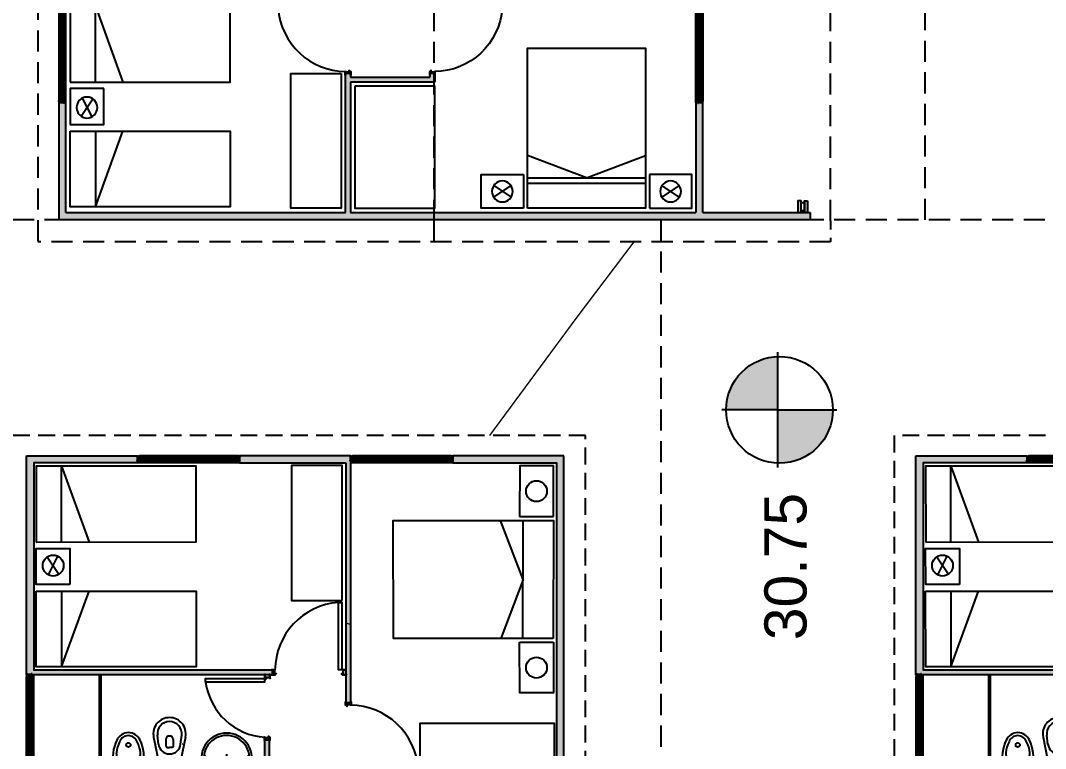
# Model space of a CAD drawing. Header units: inches. Extents: x 203 to 1065, y -1127 to 921.
# Drawn here: x 750.76 to 762.93, y 639.63 to 648.27 of the extents above; entities that cross this region are included whole.
import ezdxf

# ---------------------------------------------------------------- set-up
doc = ezdxf.new("R2010")
doc.units = ezdxf.units.IN
doc.header["$MEASUREMENT"] = 0
doc.linetypes.add('DASHED2', pattern=[0.375, 0.25, -0.125])
doc.linetypes.add('HIDDEN', pattern=[0.375, 0.25, -0.125])
for name, color, linetype in [('4-paneles', 3, 'Continuous'), ('4-PUERTA', 3, 'Continuous'), ('4-Ventana', 7, 'Continuous'), ('7-TECHO', 3, 'Continuous'), ('8-MUROS', 4, 'Continuous'), ('9-Equipamiento', 8, 'Continuous'), ('COTAS', 7, 'Continuous'), ('CURVAS', 32, 'Continuous'), ('D2', 40, 'Continuous'), ('D4', 210, 'Continuous'), ('Mobiliario', 8, 'Continuous')]:
    doc.layers.add(name, color=color, linetype=linetype)
doc.layers.add('Limite terrenos', color=2, linetype='DASHED2', transparency=0.4)
doc.styles.add('COVINFUNSAN', font='arial.ttf', dxfattribs={"height": 0.5})

# ---------------------------------------------------------------- blocks, each defined once
blk = doc.blocks.new('PERFIL PUERTA 1')
for p, q in [((-0.002, 0.04), (0.005, 0.04)), ((-0.002, 0.001), (-0.002, 0.002)), ((0, 0), (-0.002, 0)), ((-0.002, 0), (-0.002, 0)), ((0, 0), (-0.002, 0)), ((0, 0.038), (0.005, 0.038)), ((0, 0.032), (0, 0.038)), ((0, 0.032), (0.041, 0.032)), ((0, 0.024), (0, 0.031)), ((0.042, 0.031), (0, 0.031)), ((0, 0.024), (0.01, 0.024)), ((0, 0.013), (0, 0.023)), ((0.01, 0.023), (0, 0.023)), ((0, 0.009), (0, 0.014)), ((0, 0.001), (0, 0.009)), ((0, 0.001), (0.001, 0.001)), ((0, 0), (0, -0.009)), ((0.001, 0.001), (0.001, -0.009)), ((0.005, 0.038), (0.005, 0.04)), ((0.01, 0.023), (0.01, 0.024)), ((0.037, 0.038), (0.037, 0.04)), ((0.037, 0.04), (0.048, 0.04)), ((0.037, 0.038), (0.041, 0.038)), ((0.041, 0.032), (0.041, 0.038)), ((0.042, 0.031), (0.042, 0.038)), ((0.042, 0.038), (0.058, 0.038)), ((0.046, 0.055), (0.049, 0.055)), ((0.046, 0.052), (0.046, 0.055)), ((0.046, 0.052), (0.047, 0.052)), ((0.046, 0.046), (0.046, 0.049)), ((0.046, 0.049), (0.047, 0.049)), ((0.046, 0.046), (0.048, 0.046)), ((0.047, 0.053), (0.048, 0.053)), ((0.047, 0.052), (0.047, 0.053)), ((0.047, 0.048), (0.047, 0.049)), ((0.047, 0.048), (0.048, 0.048)), ((0.048, 0.048), (0.048, 0.053)), ((0.048, 0.04), (0.048, 0.046)), ((0.049, 0.04), (0.049, 0.055)), ((0.049, 0.04), (0.059, 0.04)), ((0.05, 0.023), (0.05, 0.024)), ((0.05, 0.024), (0.058, 0.024)), ((0.058, 0.023), (0.05, 0.023)), ((0.056, 0.001), (0.058, 0.001)), ((0.056, 0.001), (0.056, -0.009)), ((0.057, 0.031), (0.057, 0.032)), ((0.057, 0.032), (0.058, 0.032)), ((0.058, 0.031), (0.057, 0.031)), ((0.058, 0.032), (0.058, 0.038)), ((0.058, 0.024), (0.058, 0.031)), ((0.058, 0.013), (0.058, 0.023)), ((0.058, 0.009), (0.058, 0.014)), ((0.058, 0.001), (0.058, 0.009)), ((0.058, 0), (0.058, -0.009)), ((0.058, 0), (0.059, 0)), ((0.059, 0), (0.058, 0)), ((0.059, 0), (0.059, 0)), ((0, -0.009), (0.001, -0.009)), ((0.056, -0.009), (0.058, -0.009))]:
    blk.add_line(p, q)
for radius in [0.00228, 0.00128]:
    blk.add_circle((-0.002, 0.042), radius)
for centre, radius, start, end in [((-0.006, 0.008), 0.004, 15.4778, 15.4778), ((-0.006, 0.04), 0.004, 344.5222, 353.5674), ((-0.001, 0.039), 0.000208, 164.5222, 254.3626), ((-0.002, 0.038), 0.000926, 315.0751, 43.9996), ((-0.001, 0.038), 0.000208, 108.652, 250.079), ((-0.002, 0.037), 0.000926, 316.0004, 45.3053), ((-0.002, 0.035), 0.000926, 315.0751, 47.463), ((-0.001, 0.036), 0.000208, 105.6374, 242.4915), ((-0.002, 0.033), 0.000926, 316.0004, 45.3053), ((-0.001, 0.034), 0.000208, 108.652, 250.079), ((-0.006, 0.032), 0.004, 359.3447, 0.6553), ((-0.001, 0.033), 0.000208, 105.6374, 180.6553), ((-0.002, 0.032), 0.000926, 315.0751, 43.9996), ((-0.001, 0.032), 0.000208, 179.3447, 254.3626), ((-0.002, 0.03), 0.000926, 316.0004, 45.3053), ((-0.001, 0.031), 0.000208, 108.652, 250.079), ((-0.001, 0.029), 0.000208, 105.6374, 242.4915), ((-0.002, 0.028), 0.000926, 315.0751, 47.463), ((-0.001, 0.027), 0.000208, 108.652, 250.079), ((-0.002, 0.026), 0.000926, 316.0004, 45.3053), ((-0.006, 0.024), 0.004, 0, 15.4778), ((-0.001, 0.026), 0.000208, 105.6374, 195.4778), ((-0.006, 0.024), 0.004, 344.5222, 0), ((-0.001, 0.023), 0.000208, 164.5222, 254.3626), ((-0.002, 0.023), 0.000926, 315.0751, 43.9996), ((-0.001, 0.022), 0.000208, 108.652, 250.079), ((-0.002, 0.021), 0.000926, 316.0004, 45.3053), ((-0.002, 0.019), 0.000926, 315.0751, 47.463), ((-0.001, 0.02), 0.000208, 105.6374, 242.4915), ((-0.002, 0.017), 0.000926, 316.0004, 45.3053), ((-0.001, 0.018), 0.000208, 108.652, 250.079), ((-0.001, 0.017), 0.000208, 105.6374, 195.4778), ((-0.006, 0.015), 0.004, 8.6374, 15.4778), ((-0.001, 0.016), 0.000208, 164.5222, 254.3626), ((-0.006, 0.017), 0.004, 344.5222, 351.3626), ((-0.002, 0.015), 0.000926, 315.0751, 43.9996), ((-0.001, 0.014), 0.000208, 108.652, 250.079), ((-0.002, 0.013), 0.000926, 316.0004, 45.3053), ((-0.002, 0.011), 0.000926, 315.0751, 47.463), ((-0.001, 0.012), 0.000208, 105.6374, 242.4915), ((-0.001, 0.01), 0.000208, 108.652, 250.079), ((-0.002, 0.01), 0.000926, 316.0004, 45.3053), ((-0.001, 0.009), 0.000208, 164.5222, 254.3626), ((-0.001, 0.009), 0.000208, 105.6374, 195.4778), ((-0.002, 0.008), 0.000926, 315.0751, 43.9996), ((-0.002, 0.006), 0.000926, 316.0004, 45.3053), ((-0.001, 0.007), 0.000208, 108.652, 250.079), ((-0.001, 0.005), 0.000208, 105.6374, 242.4915), ((-0.002, 0.004), 0.000926, 315.0751, 47.463), ((-0.001, 0.003), 0.000208, 108.652, 250.079), ((-0.002, 0.003), 0.000926, 316.0004, 45.3053), ((-0.001, 0.002), 0.000208, 105.6374, 195.4778), ((-0.006, 0), 0.004, 0, 15.4778), ((0.063, 0.04), 0.004, 186.4326, 195.4778), ((0.06, 0.038), 0.000926, 136.0004, 224.9249), ((0.059, 0.039), 0.000208, 285.6374, 15.4778), ((0.059, 0.038), 0.000208, 289.921, 71.348), ((0.06, 0.037), 0.000926, 134.6947, 223.9996), ((0.059, 0.036), 0.000208, 297.5085, 74.3626), ((0.06, 0.035), 0.000926, 132.537, 224.9249), ((0.059, 0.034), 0.000208, 289.921, 71.348), ((0.06, 0.033), 0.000926, 134.6947, 223.9996), ((0.059, 0.033), 0.000208, 359.3447, 74.3626), ((0.059, 0.032), 0.000208, 285.6374, 0.6553), ((0.06, 0.032), 0.000926, 136.0004, 224.9249), ((0.059, 0.031), 0.000208, 289.921, 71.348), ((0.06, 0.03), 0.000926, 134.6947, 223.9996), ((0.06, 0.028), 0.000926, 132.537, 224.9249), ((0.059, 0.029), 0.000208, 297.5085, 74.3626), ((0.06, 0.026), 0.000926, 134.6947, 223.9996), ((0.059, 0.027), 0.000208, 289.921, 71.348), ((0.059, 0.026), 0.000208, 344.5222, 74.3626), ((0.063, 0.024), 0.004, 164.5222, 180), ((0.059, 0.024), 0.000208, 285.6374, 15.4778), ((0.06, 0.023), 0.000926, 136.0004, 224.9249), ((0.063, 0.025), 0.004, 186.4326, 195.4778), ((0.059, 0.022), 0.000208, 289.921, 71.348), ((0.06, 0.021), 0.000926, 134.6947, 223.9996), ((0.059, 0.02), 0.000208, 297.5085, 74.3626), ((0.06, 0.02), 0.000926, 132.537, 224.9249), ((0.059, 0.019), 0.000208, 289.921, 71.348), ((0.06, 0.018), 0.000926, 134.6947, 223.9996), ((0.06, 0.016), 0.000926, 136.0004, 224.9249), ((0.059, 0.017), 0.000208, 285.6374, 0.6553), ((0.059, 0.017), 0.000208, 359.3447, 74.3626), ((0.06, 0.014), 0.000926, 134.6947, 223.9996), ((0.059, 0.015), 0.000208, 289.921, 71.348), ((0.059, 0.014), 0.000208, 297.5085, 74.3626), ((0.06, 0.013), 0.000926, 132.537, 224.9249), ((0.059, 0.012), 0.000208, 289.921, 71.348), ((0.06, 0.011), 0.000926, 134.6947, 223.9996), ((0.063, 0.009), 0.004, 164.5222, 180), ((0.059, 0.01), 0.000208, 344.5222, 74.3626), ((0.063, 0.009), 0.004, 180, 195.4778), ((0.059, 0.008), 0.000208, 285.6374, 15.4778), ((0.06, 0.007), 0.000926, 136.0004, 224.9249), ((0.059, 0.006), 0.000208, 289.921, 71.348), ((0.06, 0.006), 0.000926, 134.6947, 223.9996), ((0.059, 0.005), 0.000208, 297.5085, 74.3626), ((0.06, 0.004), 0.000926, 132.537, 224.9249), ((0.06, 0.002), 0.000926, 134.6947, 223.9996), ((0.059, 0.003), 0.000208, 289.921, 71.348), ((0.059, 0.001), 0.000208, 344.5222, 74.3626), ((0.063, 0), 0.004, 164.5222, 180), ((0.064, 0.032), 0.004, 179.3447, 180.6553), ((0.064, 0.017), 0.004, 179.3447, 180.6553)]:
    blk.add_arc(centre, radius, start, end)
blk = doc.blocks.new('PERFIL PUERTA')
blk.add_lwpolyline([(0.026, -0.008), (0.026, -0.009), (0.025, -0.008), (0.025, -0.009), (0.024, -0.008), (0.024, -0.009), (0.023, -0.008), (0.023, -0.009), (0.022, -0.008), (0.022, -0.009), (0.021, -0.008), (0.021, -0.009), (0.02, -0.008), (0.02, -0.009), (0.019, -0.008), (0.019, -0.009), (0.018, -0.008), (0.018, -0.009), (0.017, -0.008), (0.017, -0.009), (0.016, -0.008), (0.016, -0.009), (0.015, -0.008), (0.015, -0.009), (0.005, -0.009), (0.004, -0.008), (0.004, -0.009), (0.003, -0.008), (0.003, -0.009), (0.002, -0.008), (0.002, -0.009), (0.001, -0.008), (0.001, -0.009), (0, -0.008), (0, -0.009), (-0.001, -0.008), (-0.001, -0.009), (-0.002, -0.008), (-0.002, -0.009), (-0.003, -0.008), (-0.003, -0.009), (-0.004, -0.008), (-0.004, -0.009), (-0.005, -0.008), (-0.005, -0.009), (-0.006, -0.008), (-0.006, -0.009), (-0.007, -0.008), (-0.007, -0.009), (-0.011, -0.009), (-0.011, -0.012), (-0.008, -0.012, -0.414214), (-0.007, -0.013), (-0.007, -0.013), (-0.016, -0.013, 0.414214), (-0.017, -0.014), (-0.017, -0.019), (-0.015, -0.019), (-0.015, -0.021, -1), (-0.016, -0.021), (-0.016, -0.02), (-0.017, -0.02), (-0.017, -0.026), (-0.016, -0.026), (-0.016, -0.025, -1), (-0.015, -0.025), (-0.015, -0.027), (-0.018, -0.027, -0.414214), (-0.019, -0.026), (-0.019, -0.014, 0.414214), (-0.02, -0.013), (-0.032, -0.013), (-0.032, -0.012, 0.194303), (-0.033, -0.011, 0.403853), (-0.033, -0.008, 0.403853), (-0.033, -0.006, 0.403853), (-0.033, -0.003, 0.403853), (-0.033, -0.001, 0.403853), (-0.033, 0.002, 0.403853), (-0.033, 0.004, 0.403853), (-0.033, 0.007, 0.403853), (-0.033, 0.009, 0.403853), (-0.033, 0.012, 0.403853), (-0.033, 0.014, 0.403853), (-0.033, 0.017, 0.403853), (-0.033, 0.019, 0.403853), (-0.033, 0.022, 0.403853), (-0.033, 0.024, 0.194303), (-0.032, 0.026), (-0.032, 0.027), (-0.031, 0.027), (-0.031, 0.017), (-0.031, 0.001, 0.414214), (-0.03, 0), (-0.025, 0, -0.414214), (-0.025, -0.001), (-0.025, -0.001, -0.414214), (-0.025, -0.001), (-0.031, -0.001), (-0.031, -0.007), (-0.029, -0.007), (-0.029, -0.008), (-0.03, -0.008, 0.414214), (-0.031, -0.009), (-0.031, -0.011, 0.414214), (-0.03, -0.012), (-0.013, -0.012, 0.414214), (-0.012, -0.011), (-0.012, -0.009), (-0.012, -0.008, -0.414214), (-0.011, -0.007), (0.031, -0.007), (0.031, -0.001), (0.025, -0.001, -0.414214), (0.025, -0.001), (0.025, -0.001, -0.414214), (0.025, 0), (0.03, 0, 0.414214), (0.031, 0.001), (0.031, 0.017), (0.031, 0.027), (0.032, 0.027), (0.032, 0.026, 0.194303), (0.033, 0.024, 0.403853), (0.033, 0.022, 0.403853), (0.033, 0.019, 0.403853), (0.033, 0.017, 0.403853), (0.033, 0.014, 0.403853), (0.033, 0.012, 0.403853), (0.033, 0.009, 0.403853), (0.033, 0.007, 0.403853), (0.033, 0.004, 0.403853), (0.033, 0.002, 0.403853), (0.033, -0.001, 0.403853), (0.033, -0.003, 0.403853), (0.033, -0.006, 0.403853), (0.033, -0.008, 0.403853), (0.033, -0.011, 0.194303), (0.032, -0.012), (0.032, -0.013), (0.026, -0.013), (0.026, -0.013, -0.414214), (0.027, -0.012), (0.031, -0.012), (0.031, -0.009), (0.027, -0.009)], format="xyb", close=True)
blk = doc.blocks.new('PUERTA 80 C1')
blk.add_lwpolyline([(-0.047, 0.06), (-0.087, 0.06), (-0.087, 0.86), (-0.047, 0.86)], close=True)
at = {"layer": '4-PUERTA', "color": 9}
blk.add_arc((-0.028, 0.049), 0.813, 94.1302, 179.4639, dxfattribs=at)
at = {"rotation": 90}
blk.add_blockref('PERFIL PUERTA', (-0.855, 0.03), dxfattribs=at)
at = {"xscale": -1, "rotation": 90}
blk.add_blockref('PERFIL PUERTA 1', (0, 0.059), dxfattribs=at)
blk = doc.blocks.new('PERFIL VENTANA2')
for p, q in [((0, 0.007), (-0.033, 0.007)), ((-0.033, 0.007), (-0.033, 0.005)), ((-0.033, 0.005), (-0.032, 0.005)), ((-0.033, 0), (-0.032, 0)), ((-0.033, -0.007), (-0.033, 0)), ((-0.023, 0.006), (-0.032, 0.006)), ((-0.032, 0.006), (-0.032, 0.005)), ((-0.032, -0.006), (-0.032, 0)), ((-0.023, -0.006), (-0.023, 0.006)), ((-0.021, -0.006), (-0.021, 0.006)), ((-0.009, 0.006), (-0.021, 0.006)), ((-0.009, -0.006), (-0.009, 0.006)), ((-0.007, -0.006), (-0.007, 0.006)), ((-0.001, 0.006), (-0.007, 0.006)), ((-0.001, 0.006), (-0.001, -0.006)), ((0, 0.007), (0, -0.007)), ((0, -0.007), (-0.033, -0.007)), ((-0.023, -0.006), (-0.032, -0.006)), ((-0.009, -0.006), (-0.021, -0.006)), ((-0.001, -0.006), (-0.007, -0.006))]:
    blk.add_line(p, q)
blk = doc.blocks.new('PERFIL VENTANA')
for p, q in [((0, 0.03), (0.019, 0.03)), ((0, 0.03), (0, 0.022)), ((0.001, 0.022), (0, 0.022)), ((0.001, 0.028), (0.001, 0.022)), ((0.001, 0.028), (0.007, 0.028)), ((0.007, -0.028), (0.007, 0.028)), ((0.008, 0.013), (0.008, 0.028)), ((0.008, 0.028), (0.02, 0.028)), ((0.008, 0.013), (0.028, 0.013)), ((0.008, -0.012), (0.008, 0.012)), ((0.008, 0.012), (0.029, 0.012)), ((0.019, 0.034), (0.03, 0.034)), ((0.019, 0.034), (0.019, 0.03)), ((0.02, 0.032), (0.02, 0.028)), ((0.02, 0.032), (0.03, 0.032)), ((0.023, 0.017), (0.023, 0.018)), ((0.023, 0.018), (0.029, 0.018)), ((0.023, 0.017), (0.028, 0.017)), ((0.03, 0.034), (0.03, 0.032)), ((0.001, -0.022), (0, -0.022)), ((0, -0.03), (0, -0.022)), ((0, -0.03), (0.03, -0.03)), ((0.001, -0.028), (0.001, -0.022)), ((0.001, -0.028), (0.007, -0.028)), ((0.008, -0.012), (0.029, -0.012)), ((0.008, -0.028), (0.008, -0.013)), ((0.008, -0.013), (0.028, -0.013)), ((0.008, -0.028), (0.019, -0.028)), ((0.02, -0.026), (0.019, -0.026)), ((0.019, -0.028), (0.019, -0.026)), ((0.02, -0.028), (0.02, -0.026)), ((0.02, -0.028), (0.03, -0.028)), ((0.023, -0.017), (0.023, -0.018)), ((0.023, -0.017), (0.028, -0.017)), ((0.023, -0.018), (0.029, -0.018)), ((0.03, -0.03), (0.03, -0.028))]:
    blk.add_line(p, q)
for centre, radius, start, end in [((0.026, 0.015), 0.00298, 322.3763, 37.6237), ((0.026, 0.015), 0.00441, 312.5645, 47.4355), ((0.026, -0.015), 0.00298, 322.3763, 37.6237), ((0.026, -0.015), 0.00441, 312.5645, 47.4355)]:
    blk.add_arc(centre, radius, start, end)
blk = doc.blocks.new('BANDEROLA C1')
at = {"color": 8}
for p, q in [((0.008, 0.003), (0.621, 0.003)), ((0.02, 0.028), (1.202, 0.028)), ((0.03, 0.034), (1.192, 0.034)), ((0.03, 0.032), (1.192, 0.032)), ((0.63, 0.003), (1.214, 0.003)), ((0.008, -0.003), (0.621, -0.003)), ((0.02, -0.026), (1.202, -0.026)), ((0.03, -0.03), (1.192, -0.03)), ((0.63, -0.003), (1.214, -0.003))]:
    blk.add_line(p, q, dxfattribs=at)
for p, q in [((0.017, 0.022), (0.017, 0.019)), ((0.017, 0.022), (0.051, 0.022)), ((0.017, 0.019), (0.019, 0.019)), ((0.017, 0.011), (0.017, 0.007)), ((0.017, 0.011), (0.019, 0.011)), ((0.017, 0.007), (0.051, 0.007)), ((0.019, 0.021), (0.019, 0.019)), ((0.019, 0.021), (0.032, 0.021)), ((0.019, 0.011), (0.019, 0.009)), ((0.019, 0.009), (0.032, 0.009)), ((0.032, 0.009), (0.032, 0.021)), ((0.033, 0.009), (0.033, 0.021)), ((0.033, 0.021), (0.039, 0.021)), ((0.033, 0.009), (0.039, 0.009)), ((0.039, 0.009), (0.039, 0.021)), ((0.04, 0.009), (0.04, 0.021)), ((0.04, 0.021), (0.049, 0.021)), ((0.04, 0.009), (0.049, 0.009)), ((0.049, 0.021), (0.049, 0.02)), ((0.051, 0.02), (0.049, 0.02)), ((0.051, 0.015), (0.049, 0.015)), ((0.049, 0.009), (0.049, 0.015)), ((0.051, 0.022), (0.051, 0.02)), ((0.051, 0.007), (0.051, 0.015)), ((1.171, -0.007), (1.171, -0.015)), ((1.204, -0.007), (1.171, -0.007)), ((1.171, -0.015), (1.172, -0.015)), ((1.171, -0.02), (1.172, -0.02)), ((1.171, -0.022), (1.171, -0.02)), ((1.204, -0.022), (1.171, -0.022)), ((1.172, -0.009), (1.172, -0.015)), ((1.181, -0.009), (1.172, -0.009)), ((1.172, -0.021), (1.172, -0.02)), ((1.181, -0.021), (1.172, -0.021)), ((1.181, -0.009), (1.181, -0.021)), ((1.183, -0.009), (1.183, -0.021)), ((1.188, -0.009), (1.183, -0.009)), ((1.188, -0.021), (1.183, -0.021)), ((1.188, -0.009), (1.188, -0.021)), ((1.202, -0.009), (1.19, -0.009)), ((1.19, -0.009), (1.19, -0.021)), ((1.202, -0.021), (1.19, -0.021)), ((1.202, -0.011), (1.202, -0.009)), ((1.204, -0.011), (1.202, -0.011)), ((1.202, -0.021), (1.202, -0.019)), ((1.204, -0.019), (1.202, -0.019)), ((1.204, -0.011), (1.204, -0.007)), ((1.204, -0.022), (1.204, -0.019))]:
    blk.add_line(p, q)
for points in [[(0.042, 0.02), (0.601, 0.02), (0.601, 0.015), (0.042, 0.015)], [(0.639, -0.015), (1.178, -0.015), (1.178, -0.02), (0.639, -0.02)]]:
    blk.add_lwpolyline(points, close=True, dxfattribs=at)
for points in [[(0.621, 0.006), (0.63, 0.006), (0.63, -0.007), (0.621, -0.007)], [(0.622, 0.005), (0.628, 0.005), (0.628, -0.005), (0.622, -0.005)]]:
    blk.add_lwpolyline(points, close=True)
for name, p in [('PERFIL VENTANA', (0, 0)), ('PERFIL VENTANA2', (0.63, 0.015))]:
    blk.add_blockref(name, p)
at = {"xscale": -1}
blk.add_blockref('PERFIL VENTANA', (1.222, 0), dxfattribs=at)
at = {"rotation": 180}
blk.add_blockref('PERFIL VENTANA2', (0.612, -0.015), dxfattribs=at)
blk = doc.blocks.new('VENTANA C1')
for p, q in [((0.017, 0.022), (0.017, 0.019)), ((0.017, 0.022), (0.05, 0.022)), ((0.017, 0.019), (0.018, 0.019)), ((0.017, 0.011), (0.018, 0.011)), ((0.017, 0.011), (0.017, 0.007)), ((0.017, 0.007), (0.05, 0.007)), ((0.018, 0.021), (0.018, 0.019)), ((0.018, 0.021), (0.031, 0.021)), ((0.018, 0.011), (0.018, 0.009)), ((0.018, 0.009), (0.031, 0.009)), ((0.031, 0.009), (0.031, 0.021)), ((0.032, 0.009), (0.032, 0.021)), ((0.032, 0.021), (0.038, 0.021)), ((0.032, 0.009), (0.038, 0.009)), ((0.038, 0.009), (0.038, 0.021)), ((0.04, 0.009), (0.04, 0.021)), ((0.04, 0.021), (0.049, 0.021)), ((0.04, 0.009), (0.049, 0.009)), ((0.049, 0.021), (0.049, 0.02)), ((0.05, 0.02), (0.049, 0.02)), ((0.05, 0.015), (0.049, 0.015)), ((0.049, 0.009), (0.049, 0.015)), ((0.05, 0.022), (0.05, 0.02)), ((0.05, 0.007), (0.05, 0.015)), ((1.168, -0.007), (1.168, -0.015)), ((1.201, -0.007), (1.168, -0.007)), ((1.168, -0.02), (1.169, -0.02)), ((1.168, -0.022), (1.168, -0.02)), ((1.201, -0.022), (1.168, -0.022)), ((1.169, -0.009), (1.169, -0.015)), ((1.178, -0.009), (1.169, -0.009)), ((1.169, -0.021), (1.169, -0.02)), ((1.178, -0.021), (1.169, -0.021)), ((1.178, -0.009), (1.178, -0.021)), ((1.18, -0.009), (1.18, -0.021)), ((1.186, -0.009), (1.18, -0.009)), ((1.186, -0.021), (1.18, -0.021)), ((1.186, -0.009), (1.186, -0.021)), ((1.2, -0.009), (1.187, -0.009)), ((1.187, -0.009), (1.187, -0.021)), ((1.2, -0.021), (1.187, -0.021)), ((1.2, -0.011), (1.2, -0.009)), ((1.201, -0.011), (1.2, -0.011)), ((1.2, -0.021), (1.2, -0.019)), ((1.201, -0.019), (1.2, -0.019)), ((1.201, -0.011), (1.201, -0.007)), ((1.201, -0.022), (1.201, -0.019))]:
    blk.add_line(p, q)
for points in [[(0.607, 0.006), (0.615, 0.006), (0.615, -0.007), (0.607, -0.007)], [(0.608, 0.005), (0.614, 0.005), (0.614, -0.005), (0.608, -0.005)]]:
    blk.add_lwpolyline(points, close=True)
at = {"layer": '4-Ventana', "color": 8}
for p, q in [((0.008, 0.003), (0.607, 0.003)), ((0.02, 0.028), (1.202, 0.028)), ((0.03, 0.034), (1.192, 0.034)), ((0.615, 0.003), (1.214, 0.003)), ((0.008, -0.003), (0.607, -0.003)), ((0.02, -0.026), (1.202, -0.026)), ((0.03, -0.03), (1.192, -0.03)), ((0.615, -0.003), (1.214, -0.003))]:
    blk.add_line(p, q, dxfattribs=at)
at = {"layer": '4-Ventana'}
for points in [[(0.046, 0.02), (0.587, 0.02), (0.587, 0.015), (0.046, 0.015)], [(0.625, -0.015), (1.174, -0.015), (1.174, -0.02), (0.625, -0.02)]]:
    blk.add_lwpolyline(points, close=True, dxfattribs=at)
for name, p in [('PERFIL VENTANA', (0, 0)), ('PERFIL VENTANA2', (0.615, 0.015))]:
    blk.add_blockref(name, p)
at = {"xscale": -1}
blk.add_blockref('PERFIL VENTANA', (1.222, 0), dxfattribs=at)
at = {"rotation": 180}
blk.add_blockref('PERFIL VENTANA2', (0.598, -0.015), dxfattribs=at)
blk = doc.blocks.new('*U54')
at = {"layer": '4-paneles'}
blk.add_lwpolyline([(-1.18, -0.03), (-0.754, -0.03), (-0.754, 0.03), (-1.18, 0.03)], close=True, dxfattribs=at)
at = {"layer": '4-PUERTA'}
blk.add_lwpolyline([(-0.045, 0.03), (-0.085, 0.03), (-0.085, 0.73), (-0.045, 0.73)], close=True, dxfattribs=at)
at = {"layer": '4-PUERTA', "color": 9}
blk.add_arc((0.018, -0.023), 0.76, 97.8162, 176.2807, dxfattribs=at)
at = {"rotation": 90}
for name, p in [('PERFIL PUERTA', (-0.753, 0)), ('PERFIL PUERTA 1', (0, -0.031))]:
    blk.add_blockref(name, p, dxfattribs=at)
blk = doc.blocks.new('Bidetnordico')
at = {"color": 0}
for p, q in [((0, -0.08), (0, 0.02)), ((-0.15, -0.06), (-0.05, -0.06)), ((-0.1, -0.11), (-0.1, -0.01)), ((-0.05, -0.03), (0.05, -0.03)), ((0, -0.2), (0, -0.1)), ((0.05, -0.06), (0.15, -0.06)), ((0.1, -0.11), (0.1, -0.01)), ((-0.05, -0.15), (0.05, -0.15))]:
    blk.add_line(p, q, dxfattribs=at)
blk.add_lwpolyline([(0.139, -0.407, 0.159269), (0.175, -0.1), (0.16, -0.09), (0.1, 0.01), (-0.1, 0.01), (-0.16, -0.09), (-0.175, -0.1, 0.159269), (-0.139, -0.407, 0.638069)], format="xyb", close=True, dxfattribs=at)
for centre in [(-0.1, -0.06), (0, -0.03), (0.1, -0.06), (0, -0.15), (0, -0.35)]:
    blk.add_circle(centre, 0.025, dxfattribs=at)
for centre, radius, start, end in [((0, -0.25), 0.144, 357.5047, 182.4953), ((0.237, -0.212), 0.383, 186.6217, 207.0756), ((-0.237, -0.212), 0.383, 332.9244, 353.3783), ((0, -0.35), 0.11, 199.2276, 340.7724)]:
    blk.add_arc(centre, radius, start, end, dxfattribs=at)
blk = doc.blocks.new('Inodmochila')
at = {"color": 8}
for p, q in [((-0.189, -0.374), (-0.135, -0.106)), ((0.189, -0.374), (0.135, -0.106)), ((-0.131, -0.29), (-0.144, -0.395)), ((0.131, -0.29), (0.144, -0.395))]:
    blk.add_line(p, q, dxfattribs=at)
for points in [[(0, 0.079), (-0.14, 0.079, 0.352711), (-0.189, 0.04), (-0.208, -0.049, 0.541684), (-0.144, -0.108, -0.060637), (0, -0.091, -0.187796)], [(0, 0.079), (0.14, 0.079, -0.352711), (0.189, 0.04), (0.208, -0.049, -0.541684), (0.144, -0.108, 0.060637), (0, -0.091, 0.187796)], [(-0.043, -0.346), (-0.043, -0.268, -0.414214), (-0.023, -0.248), (0, -0.248)], [(0.043, -0.346), (0.043, -0.268, 0.414214), (0.023, -0.248), (0, -0.248)]]:
    blk.add_lwpolyline(points, format="xyb", dxfattribs=at)
for radius in [0.0189, 0.0189, 0.0139]:
    blk.add_circle((0, 0), radius, dxfattribs=at)
for centre, radius, start, end in [((0, -0.305), 0.132, 90, 173.2167), ((0, -0.305), 0.132, 6.7833, 90), ((0, -0.412), 0.193, 141.6916, 142.0334), ((-0.002, -0.345), 0.0412, 179.6418, 272.6053), ((0.002, -0.345), 0.0412, 267.3947, 0.3582), ((0, -0.412), 0.193, 37.9666, 38.3084), ((0, -0.412), 0.193, 168.6739, 270), ((0, -0.412), 0.145, 173.2166, 270), ((0, -0.412), 0.193, 270, 11.3261), ((0, -0.412), 0.145, 270, 6.7834)]:
    blk.add_arc(centre, radius, start, end, dxfattribs=at)
blk = doc.blocks.new('Lavatnordico')
at = {"color": 8}
for p, q in [((0.2, -0.027), (-0.2, -0.027)), ((-0.17, -0.08), (-0.07, -0.08)), ((-0.12, -0.13), (-0.12, -0.03)), ((-0.05, -0.07), (0.05, -0.07)), ((0, -0.12), (0, -0.02)), ((0.07, -0.08), (0.17, -0.08)), ((0.12, -0.13), (0.12, -0.03)), ((-0.05, -0.2), (0.05, -0.2)), ((0, -0.25), (0, -0.15))]:
    blk.add_line(p, q, dxfattribs=at)
for points in [[(0.246, 0), (-0.246, 0, 0.098119), (-0.29, -0.121, 0.494177), (0, -0.5, 0.494177), (0.29, -0.121, 0.098119)], [(-0.24, -0.156, 0.110975), (-0.229, -0.164, 0.102816), (-0.215, -0.167, 0.093051), (-0.2, -0.165, 0.087156), (-0.186, -0.157, 0.087156), (-0.176, -0.144, 0.093051), (-0.171, -0.13, 0.102816), (-0.172, -0.116, 0.110975), (-0.178, -0.104, 0.110975), (-0.189, -0.096, 0.102816), (-0.203, -0.092, 0.093051), (-0.218, -0.095, 0.087156), (-0.232, -0.103, 0.087156), (-0.242, -0.115, 0.093051), (-0.247, -0.129, 0.102816), (-0.246, -0.144, 0.110975)], [(0.24, -0.156, -0.110975), (0.229, -0.164, -0.102816), (0.215, -0.167, -0.093051), (0.2, -0.165, -0.087156), (0.186, -0.157, -0.087156), (0.176, -0.144, -0.093051), (0.171, -0.13, -0.102816), (0.172, -0.116, -0.110975), (0.178, -0.104, -0.110975), (0.189, -0.096, -0.102816), (0.203, -0.092, -0.093051), (0.218, -0.095, -0.087156), (0.232, -0.103, -0.087156), (0.242, -0.115, -0.093051), (0.247, -0.129, -0.102816), (0.246, -0.144, -0.110975)]]:
    blk.add_lwpolyline(points, format="xyb", close=True, dxfattribs=at)
for centre, radius in [((-0.12, -0.08), 0.025), ((0, -0.07), 0.025), ((0.12, -0.08), 0.025), ((0, -0.2), 0.025), ((0, -0.2), 0.02)]:
    blk.add_circle(centre, radius, dxfattribs=at)
for centre, radius, start, end in [((0, -0.418), 0.318, 32.4176, 147.5824), ((0.089, -0.278), 0.382, 139.0798, 156.7648), ((-0.089, -0.278), 0.382, 23.2352, 40.9202), ((0, -0.2), 0.273, 164.4705, 270), ((0, -0.2), 0.273, 270, 15.5295)]:
    blk.add_arc(centre, radius, start, end, dxfattribs=at)
blk = doc.blocks.new('2 Dorm')
at = {"layer": '8-MUROS'}
h = blk.add_hatch(color=252, dxfattribs=at)
h.dxf.hatch_style = 1
h.paths.add_polyline_path([(6.513, -7.547), (6.467, -4.95), (3.553, -5.001), (3.553, -5.001), (3.554, -5.061), (6.382, -5.011), (6.425, -7.465), (5.194, -7.487), (5.196, -7.57)])
h.paths.add_polyline_path([(2.721, -7.53), (2.671, -4.69), (2.611, -4.691), (2.662, -7.615), (3.984, -7.592), (3.983, -7.508)])
h.paths.add_polyline_path([(0.219, -7.574), (0.154, -3.858), (2.659, -3.814), (2.658, -3.754), (0.153, -3.798), (0.088, -0.082), (1.318, -0.061), (1.317, 0.023), (0, 0), (0.134, -7.659), (1.45, -7.636), (1.449, -7.552)])
h.paths.add_polyline_path([(3.568, -4.226), (3.628, -4.225), (3.62, -3.797), (6.391, -3.749), (6.446, -3.748), (6.445, -3.688), (3.559, -3.738)])
h.paths.add_polyline_path([(3.775, -0.018), (3.842, -0.017), (3.84, 0.067), (3.774, 0.066)])
h.paths.add_polyline_path([(2.53, -0.04), (2.825, -0.034), (2.824, 0.049), (2.529, 0.044)])
h.paths.add_polyline_path([(6.294, 0.026), (6.316, -1.216), (6.402, -1.214), (6.379, 0.111), (5.062, 0.088), (5.064, 0.005)])
at = {"layer": '7-TECHO', "linetype": 'HIDDEN', "ltscale": 0.8}
for p, q in [((6.776, -7.784), (6.634, 0.357)), ((-0.263, 0.236), (-0.121, -7.904)), ((-0.121, -7.904), (6.776, -7.784))]:
    blk.add_line(p, q, dxfattribs=at)
at = {"layer": '8-MUROS', "color": 8}
blk.add_line((5.58, -3.763), (5.601, -4.965), dxfattribs=at)
at = {"layer": '8-MUROS', "color": 4}
for p, q in [((2.671, -4.69), (2.611, -4.691)), ((2.611, -4.691), (2.662, -7.615)), ((2.721, -7.53), (2.671, -4.69)), ((3.983, -7.508), (2.721, -7.53)), ((3.984, -7.592), (3.983, -7.508)), ((2.662, -7.615), (3.984, -7.592))]:
    blk.add_line(p, q, dxfattribs=at)
at = {"layer": '8-MUROS', "color": 251}
for p, q in [((1.449, -7.552), (2.661, -7.531)), ((3.983, -7.508), (5.194, -7.487))]:
    blk.add_line(p, q, dxfattribs=at)
at = {"layer": '8-MUROS', "color": 4}
for points in [[(0.134, -7.659), (1.45, -7.636), (1.449, -7.552), (0.219, -7.574), (0.154, -3.858), (2.659, -3.814), (2.658, -3.754), (0.153, -3.798), (0.088, -0.082), (1.318, -0.061), (1.317, 0.023), (0, 0), (0.134, -7.659)], [(6.391, -3.749), (6.446, -3.748), (6.445, -3.688), (3.559, -3.738), (3.568, -4.226), (3.628, -4.225), (3.62, -3.797), (6.391, -3.749)], [(6.513, -7.547), (5.196, -7.57), (5.194, -7.487), (6.425, -7.465), (6.382, -5.011), (3.554, -5.061), (3.553, -5.001), (3.553, -5.001), (6.467, -4.95), (6.513, -7.547)]]:
    blk.add_lwpolyline(points, dxfattribs=at)
at = {"layer": '9-Equipamiento'}
for p, q in [((5.56, -3.764), (5.581, -4.965)), ((6.36, -3.75), (6.381, -4.951))]:
    blk.add_line(p, q, dxfattribs=at)
at = {"layer": 'CURVAS', "lineweight": 0}
blk.add_lwpolyline([(2.688, -5.636), (2.627, -5.61)], dxfattribs=at)
at = {"layer": 'Mobiliario'}
for p, q in [((6.053, -5.051), (5.742, -5.956)), ((6.069, -5.951), (6.053, -5.051)), ((0.62, -5.438), (0.22, -5.445)), ((0.581, -5.485), (0.605, -6.885)), ((0.593, -6.185), (0.846, -5.481)), ((0.593, -6.185), (0.871, -6.88)), ((6.245, -6.354), (6.103, -6.15)), ((6.228, -6.14), (6.12, -6.364)), ((6.095, -7.433), (5.752, -6.538)), ((6.079, -6.533), (6.095, -7.433)), ((0.646, -6.931), (0.246, -6.938))]:
    blk.add_line(p, q, dxfattribs=at)
for points in [[(1.777, -3.856), (0.177, -3.884), (0.188, -4.484), (1.787, -4.456)], [(6.369, -5.945), (4.469, -5.979), (4.453, -5.079), (6.353, -5.046)], [(0.221, -5.491), (2.12, -5.458), (2.145, -6.858), (0.245, -6.891)], [(2.737, -5.898), (2.765, -7.498), (3.365, -7.487), (3.337, -5.887)], [(5.97, -6.03), (6.37, -6.023), (6.378, -6.45), (5.978, -6.457)], [(6.379, -6.527), (4.479, -6.561), (4.495, -7.46), (6.395, -7.427)]]:
    blk.add_lwpolyline(points, close=True, dxfattribs=at)
for points in [[(0.22, -5.445), (0.209, -4.845), (0.609, -4.838), (0.62, -5.438)], [(0.246, -6.938), (0.256, -7.538), (0.656, -7.531), (0.646, -6.931)]]:
    blk.add_lwpolyline(points, dxfattribs=at)
for centre in [(0.415, -5.141), (6.174, -6.252), (0.451, -7.234)]:
    blk.add_circle(centre, 0.124, dxfattribs=at)
at = {"layer": '4-PUERTA'}
for name, p, rotation in [('PUERTA 80 C1', (2.656, -3.816), 90.99999999999994), ('*U54', (3.611, -5), 271.0000000000001), ('PUERTA 80 C1', (2.677, -5.016), 181)]:
    blk.add_blockref(name, p, dxfattribs=dict(at, rotation=rotation))
at = {"layer": '4-Ventana', "rotation": 271.0000000000001}
blk.add_blockref('BANDEROLA C1', (6.411, -3.739), dxfattribs=at)
at = {"layer": '4-Ventana', "xscale": -1, "rotation": 181}
for p in [(3.978, -7.557), (1.45, -7.604)]:
    blk.add_blockref('VENTANA C1', p, dxfattribs=at)
at = {"layer": '9-Equipamiento'}
for name, p, rotation in [('Bidetnordico', (5.237, -3.79), 0.9999999999066422), ('Lavatnordico', (4.071, -3.8), 0.9999999999892982), ('Inodmochila', (4.75, -3.868), 1.000000000090656)]:
    blk.add_blockref(name, p, dxfattribs=dict(at, rotation=rotation))
blk = doc.blocks.new('4 Dorm')
h = blk.add_hatch(color=8)
h.dxf.hatch_style = 1
h.paths.add_polyline_path([(-4.465, 10.238), (-8.922, 10.238), (-8.922, 8.849), (-8.838, 8.849), (-8.838, 10.151), (-5.519, 10.151), (-5.519, 8.498), (-5.459, 8.498), (-5.459, 8.544), (-4.518, 8.544), (-4.518, 8.497), (-4.465, 8.497), (-4.465, 8.604), (-5.459, 8.604), (-5.459, 10.151), (-4.465, 10.151)])
h.paths.add_polyline_path([(0, 10.238), (-4.465, 10.238), (-4.465, 10.151), (-1.358, 10.151), (-1.358, 8.849), (-1.274, 8.849), (-1.274, 10.151), (0, 10.151)])
h.paths.add_polyline_path([(-0.032, 10.151), (-0.069, 10.151), (-0.069, 10.011), (-0.032, 10.011)], flags=17)
h.paths.add_polyline_path([(-0.109, 10.151), (-0.146, 10.151), (-0.146, 10.011), (-0.109, 10.011)], flags=17)
h.paths.add_polyline_path([(-1.274, 7.637), (-1.338, 7.637), (-4.465, 7.637), (-4.465, 7.577), (-1.274, 7.577)])
h.paths.add_polyline_path([(-4.465, 7.637), (-4.518, 7.637), (-4.518, 7.577), (-4.465, 7.577)])
h.paths.add_polyline_path([(-5.457, 7.637), (-8.922, 7.637), (-8.922, 6.325), (-8.838, 6.325), (-8.838, 7.577), (-5.457, 7.577)])
h.paths.add_polyline_path([(-5.459, 6.716), (-5.519, 6.716), (-5.519, 5.113), (-8.922, 5.113), (-8.922, 5.053), (-8.922, 3.851), (-8.922, 3.791), (-8.838, 3.791), (-8.838, 3.851), (-8.842, 3.851), (-8.842, 5.053), (-5.519, 5.053), (-5.519, 3.786), (-5.459, 3.786)])
h.paths.add_polyline_path([(-6.324, 3.851), (-8.422, 3.851), (-8.422, 3.791), (-6.433, 3.791), (-6.433, 3.358), (-6.373, 3.358), (-6.373, 3.791), (-6.324, 3.791)])
h.paths.add_polyline_path([(-5.062, 2.589), (-8.422, 2.589), (-8.422, 2.529), (-5.122, 2.529), (-5.122, 1.873), (-5.062, 1.873)])
h.paths.add_polyline_path([(-8.838, 1.317), (-8.838, 2.529), (-8.838, 2.589), (-8.922, 2.589), (-8.922, 2.529), (-8.922, 1.317), (-8.922, 1.024), (-8.922, 0.087), (-8.922, 0), (-8.838, 0), (-8.838, 0.085), (-8.838, 1.024)])
h.paths.add_polyline_path([(-7.618, 0.087), (-7.875, 0.087), (-7.875, 0), (-7.618, 0)])
h.paths.add_polyline_path([(-4.465, 0.087), (-6.396, 0.087), (-6.396, 0), (-4.465, 0)])
h.paths.add_polyline_path([(0, 1.317), (-0.084, 1.317), (-0.084, 0.087), (-4.465, 0.087), (-4.465, 0), (0, 0)])
h.paths.add_polyline_path([(0, 2.579), (-0.084, 2.579), (-0.084, 2.539), (0, 2.539)])
h.paths.add_polyline_path([(0, 5.118), (-0.084, 5.118), (-0.084, 3.801), (0, 3.801)])
h.paths.add_polyline_path([(-1.274, 6.365), (-1.358, 6.365), (-1.358, 5.113), (-4.458, 5.113), (-4.458, 6.716), (-4.465, 6.716), (-4.465, 5.031), (-1.036, 5.031), (-1.036, 5.118), (-1.274, 5.118)])
h.paths.add_polyline_path([(-4.465, 6.716), (-4.518, 6.716), (-4.518, 5.031), (-4.465, 5.031)])
h.paths.add_polyline_path([(-4.458, 8.604), (-4.465, 8.604), (-4.465, 8.497), (-4.458, 8.497)])
at = {"layer": '7-TECHO', "linetype": 'HIDDEN'}
for p, q in [((-9.172, -0.259), (-9.172, 10.497)), ((0.241, 10.497), (-9.172, 10.497)), ((-4.465, 10.497), (-4.465, 10.238)), ((-4.465, 10.251), (-4.465, -0.259)), ((0.241, 10.251), (0.241, -0.259))]:
    blk.add_line(p, q, dxfattribs=at)
at = {"layer": '7-TECHO', "linetype": 'HIDDEN', "ltscale": 0.03}
blk.add_line((0.241, 10.251), (0.241, 10.497), dxfattribs=at)
at = {"layer": '8-MUROS'}
for p, q in [((-8.922, 8.849), (-8.922, 10.238)), ((0, 10.238), (-8.922, 10.238)), ((0, 10.151), (0, 10.238)), ((-8.838, 10.151), (-8.838, 8.849)), ((-8.838, 10.151), (-5.519, 10.151)), ((-5.519, 10.151), (-5.519, 8.498)), ((-5.459, 8.604), (-5.459, 10.151)), ((-5.459, 10.151), (-1.358, 10.151)), ((-1.274, 10.151), (0, 10.151)), ((-8.838, 8.849), (-8.922, 8.849)), ((-4.458, 8.604), (-5.459, 8.604)), ((-5.459, 8.498), (-5.459, 8.544)), ((-5.459, 8.544), (-4.518, 8.544)), ((-4.518, 8.497), (-4.518, 8.544)), ((-4.458, 8.497), (-4.458, 8.604)), ((-5.519, 8.498), (-5.459, 8.498))]:
    blk.add_line(p, q, dxfattribs=at)
at = {"layer": '8-MUROS', "color": 252}
for p, q in [((-8.838, 8.849), (-8.838, 7.637)), ((-1.358, 8.849), (-1.358, 7.637))]:
    blk.add_line(p, q, dxfattribs=at)
at = {"layer": '8-MUROS'}
for points in [[(-1.274, 10.151), (-1.274, 8.849), (-1.358, 8.849), (-1.358, 10.151)], [(-4.518, 8.497), (-4.458, 8.497)]]:
    blk.add_lwpolyline(points, dxfattribs=at)
for points in [[(-0.109, 10.151), (-0.109, 10.011), (-0.146, 10.011), (-0.146, 10.151)], [(-0.069, 10.031), (-0.069, 10.132), (-0.109, 10.132), (-0.109, 10.031)], [(-0.032, 10.011), (-0.032, 10.151), (-0.069, 10.151), (-0.069, 10.011)]]:
    blk.add_lwpolyline(points, close=True, dxfattribs=at)
at = {"layer": 'Mobiliario'}
for p, q in [((-8.488, 10.085), (-8.161, 9.185)), ((-8.488, 9.185), (-8.488, 10.085)), ((-3.404, 9.701), (-3.404, 10.101)), ((-1.911, 9.701), (-1.911, 10.101)), ((-3.759, 9.832), (-3.553, 9.97)), ((-3.759, 9.97), (-3.553, 9.832)), ((-1.556, 9.832), (-1.763, 9.97)), ((-1.556, 9.97), (-1.763, 9.832)), ((-3.358, 9.801), (-1.958, 9.801)), ((-2.658, 9.741), (-3.358, 9.475)), ((-3.358, 9.741), (-1.958, 9.741)), ((-2.658, 9.741), (-1.958, 9.475)), ((-8.657, 9.009), (-8.519, 8.803)), ((-8.644, 8.795), (-8.532, 9.017)), ((-8.488, 7.703), (-8.161, 8.603)), ((-8.488, 8.603), (-8.488, 7.703))]:
    blk.add_line(p, q, dxfattribs=at)
for points in [[(-8.788, 9.185), (-6.888, 9.185), (-6.888, 10.085), (-8.788, 10.085)], [(-5.569, 8.501), (-5.569, 10.101), (-6.169, 10.101), (-6.169, 8.501)], [(-5.409, 8.654), (-5.409, 10.101), (-4.458, 10.101), (-4.458, 8.654)], [(-3.358, 10.101), (-3.358, 8.201), (-1.958, 8.201), (-1.958, 10.101)], [(-8.388, 8.681), (-8.788, 8.681), (-8.788, 9.107), (-8.388, 9.107)], [(-8.788, 8.603), (-6.888, 8.603), (-6.888, 7.703), (-8.788, 7.703)]]:
    blk.add_lwpolyline(points, close=True, dxfattribs=at)
for points in [[(-3.404, 10.101), (-3.908, 10.101), (-3.908, 9.701), (-3.404, 9.701)], [(-1.911, 10.101), (-1.408, 10.101), (-1.408, 9.701), (-1.911, 9.701)]]:
    blk.add_lwpolyline(points, dxfattribs=at)
for centre in [(-3.656, 9.901), (-1.659, 9.901), (-8.588, 8.906)]:
    blk.add_circle(centre, 0.124, dxfattribs=at)
at = {"layer": '4-PUERTA', "xscale": -1, "rotation": 90}
blk.add_blockref('PUERTA 80 C1', (-5.459, 7.638), dxfattribs=at)
at = {"layer": '4-PUERTA', "rotation": 270}
blk.add_blockref('PUERTA 80 C1', (-4.518, 7.639), dxfattribs=at)
at = {"layer": '4-Ventana'}
for p, rotation in [((-8.89, 7.632), 89.99999999999999), ((-1.306, 8.854), 270)]:
    blk.add_blockref('VENTANA C1', p, dxfattribs=dict(at, rotation=rotation))

msp = doc.modelspace()

# ---------------------------------------------------------------- hatches: boundary and pattern name
at = {"layer": 'COTAS', "true_color": 0x939598}
h = msp.add_hatch(color=252, dxfattribs=at)
h.dxf.hatch_style = 1
h.paths.add_polyline_path([(759.143, 643.649), (759.758, 643.649), (759.758, 644.282, 0.405924)])
h.paths.add_polyline_path([(759.758, 643.649), (759.758, 643.016, 0.007096), (759.776, 643.015, 0.414214), (760.409, 643.649)])

# ---------------------------------------------------------------- linework, layer by layer
at = {"layer": 'COTAS'}
for p, q in [((759.758, 642.966), (759.758, 644.332)), ((759.758, 643.649), (759.093, 643.649)), ((759.758, 643.649), (760.459, 643.649))]:
    msp.add_line(p, q, dxfattribs=at)
msp.add_circle((759.776, 643.649), 0.633, dxfattribs=at)
at = {"layer": 'CURVAS', "color": 41, "lineweight": 0}
msp.add_lwpolyline([(758.048, 645.644), (757.36, 644.731), (756.335, 643.344)], dxfattribs=at)
at = {"layer": 'Limite terrenos'}
for p, q in [((761.506, 645.903), (761.506, 784.011)), ((768.926, 645.903), (747.819, 645.903)), ((758.366, 645.903), (758.366, 634.326))]:
    msp.add_line(p, q, dxfattribs=at)

# ---------------------------------------------------------------- block references
at = {"layer": 'D2', "rotation": 179.0000000000005}
for p in [(757.216, 635.443), (767.776, 635.443)]:
    msp.add_blockref('2 Dorm', p, dxfattribs=at)
at = {"layer": 'D4', "xscale": -1, "rotation": 180}
msp.add_blockref('4 Dorm', (760.142, 656.141), dxfattribs=at)

# ---------------------------------------------------------------- texts
at = {"layer": 'COTAS', "style": 'COVINFUNSAN'}
msp.add_text('30.75', height=0.5, rotation=90, dxfattribs=at).set_placement((760.097, 640.916))

doc.saveas('drawing.dxf')
